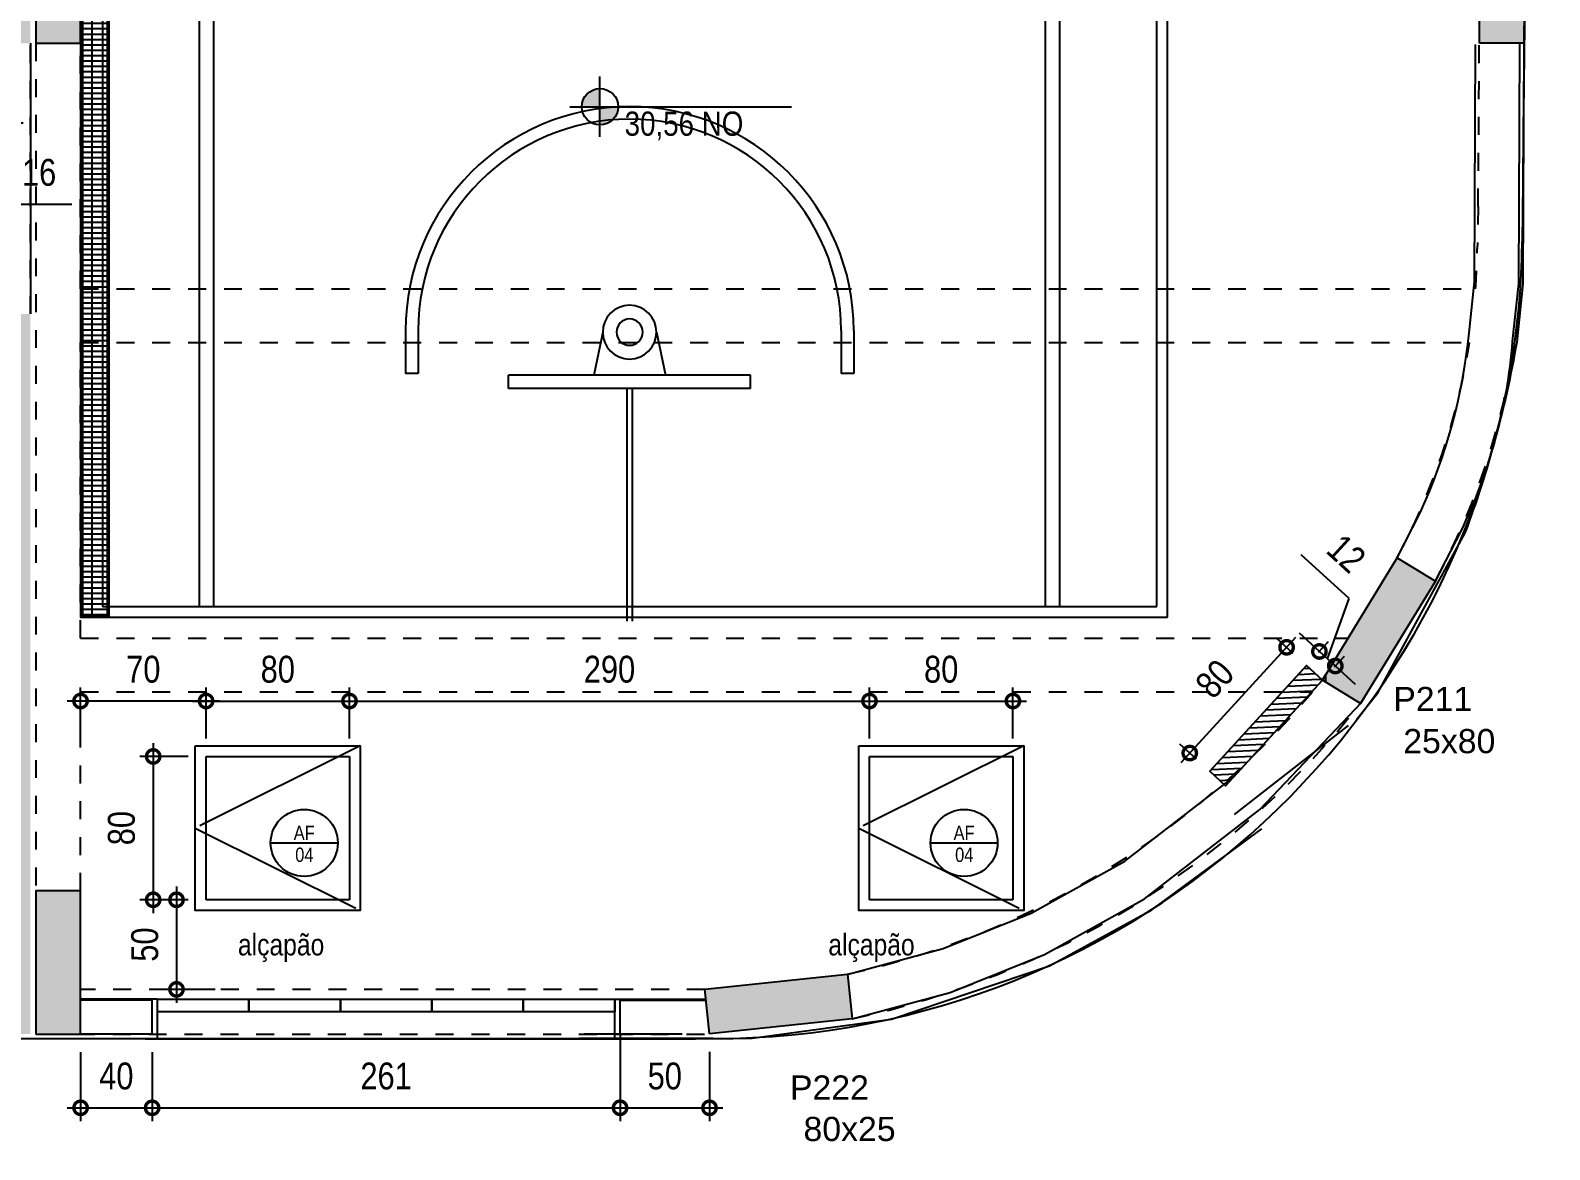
# Model space of a CAD drawing. Header units: metres. Extents: x -133 to 570, y -18 to 184.
# Drawn here: x 36.72 to 45.19, y -3.64 to 2.6 of the extents above; entities that cross this region are included whole.
import ezdxf
from ezdxf.enums import TextEntityAlignment as Align

# ---------------------------------------------------------------- set-up
doc = ezdxf.new("R2010")
doc.units = ezdxf.units.M
doc.header["$PDMODE"] = 35
doc.linetypes.add('DASHEDX2', pattern=[1.5, 1, -0.5])
doc.linetypes.add('HIDDEN2', pattern=[0.1875, 0.125, -0.0625])
for name, color, linetype in [('1', 232, 'DASHEDX2'), ('12', 232, 'Continuous'), ('242', 143, 'Continuous'), ('4', 2, 'Continuous'), ('5', 2, 'Continuous'), ('9', 232, 'Continuous'), ('ARQ-ALV ACAB', 4, 'Continuous'), ('ARQ-ALV OSSO', 5, 'Continuous'), ('ARQ-AUX', 7, 'Continuous'), ('ARQ-AUX1', 1, 'Continuous'), ('ARQ-AUX2', 2, 'Continuous'), ('ARQ-DIM', 2, 'Continuous'), ('ARQ-DIM EMBASAM', 2, 'Continuous'), ('ARQ-ENCH', 1, 'Continuous'), ('ARQ-EST', 2, 'Continuous'), ('ARQ-PRJ', 7, 'DASHEDX2'), ('ARQ-SIM', 1, 'Continuous'), ('ARQ-SIM EMBASAM', 1, 'Continuous'), ('ARQ-TXT EMBASAM', 2, 'Continuous'), ('HO-BS-2P-ALVENARIA$0$PISO', 1, 'Continuous'), ('HO-BS-2P-MOB$0$P_HID', 1, 'Continuous'), ('PA-MOBILIÁRIO', 251, 'Continuous'), ('PA-PAISAGISMO', 251, 'Continuous'), ('PA-PISO', 251, 'Continuous')]:
    doc.layers.add(name, color=color, linetype=linetype)
doc.styles.add('Adesa', font='ARIALN.TTF')
doc.styles.get("Standard").update_dxf_attribs({"font": 'arial.ttf'})
doc.dimstyles.new('ADESA 1-0075', dxfattribs={"dimtxt": 0.15, "dimasz": 0.15, "dimexe": 0.075, "dimexo": 0.1, "dimgap": 0.1, "dimtad": 1, "dimdec": 1, "dimlfac": 100, "dimzin": 12, "dimtxsty": 'Adesa', "dimblk": 'DOTSMALL', "dimcen": 1, "dimdle": 0.075, "dimclrd": 1, "dimclre": 1, "dimclrt": 256, "dimazin": 3, "dimtm": 1e-09, "dimtfac": 1, "dimtdec": 1, "dimtmove": 1, "dimatfit": 0, "dimldrblk": 'DOTSMALL', "dimfxl": 0.8, "dimtvp": 2, "dimtolj": 1, "dimtzin": 0, "dimarcsym": 0})

# ---------------------------------------------------------------- blocks, each defined once
blk = doc.blocks.new('A$C5FB85895')
at = {"layer": 'PA-PAISAGISMO', "color": 7, "ltscale": 0.1}
for p, q in [((0.52, 0), (0.52, 1.8)), ((0.62, 1.8), (0.52, 1.8)), ((0.62, 0), (0.62, 1.8)), ((0.2, 1.1), (0.52, 1.167)), ((0.62, 0.92), (2.352, 0.92)), ((0.62, 0.88), (2.352, 0.88)), ((0.2, 0.7), (0.52, 0.633)), ((0.62, 0), (0.52, 0))]:
    blk.add_line(p, q, dxfattribs=at)
for radius in [0.2, 0.098]:
    blk.add_circle((0.2, 0.9), radius, dxfattribs=at)
blk = doc.blocks.new('ARQ-QUADRA2')
at = {"layer": 'PA-PISO'}
for p, q in [((6.65, -3.3506, 0.0024), (0.65, -3.3506, 0.0024)), ((0.65, -3.3506, 0.0024), (0.65, -11.8506, 0.0024)), ((6.65, -11.8506, 0.0024), (6.65, -3.3506, 0.0024)), ((6.59, -3.4106, 0.0024), (0.71, -3.4106, 0.0024)), ((0.71, -3.4106, 0.0024), (0.71, -11.7906, 0.0024)), ((6.59, -11.7906, 0.0024), (6.59, -3.4106, 0.0024)), ((6.05, -6.3898, 0.0024), (1.25, -6.3898, 0.0024)), ((1.25, -11.7898, 0.0024), (1.25, -6.3898, 0.0024)), ((6.05, -11.7898, 0.0024), (6.05, -6.3898, 0.0024)), ((5.97, -6.4698, 0.0024), (1.33, -6.4698, 0.0024)), ((1.33, -11.7898, 0.0024), (1.33, -6.4698, 0.0024)), ((5.97, -11.7898, 0.0024), (5.97, -6.4698, 0.0024)), ((2.4, -10.2512, 0.0024), (2.4, -10.4898, 0.0024)), ((2.47, -10.2512, 0.0024), (2.47, -10.4898, 0.0024)), ((4.83, -10.2512, 0.0024), (4.83, -10.4898, 0.0024)), ((4.9, -10.2512, 0.0024), (4.9, -10.4898, 0.0024)), ((4.9, -10.4898, 0.0024), (4.83, -10.4898, 0.0024)), ((0.65, -11.8506, 0.0024), (6.65, -11.8506, 0.0024)), ((0.71, -11.7906, 0.0024), (6.59, -11.7906, 0.0024))]:
    blk.add_line(p, q, dxfattribs=at)
at = {"layer": 'PA-PISO', "elevation": 0.0024}
blk.add_lwpolyline([(2.47, -10.4898), (2.4, -10.4898)], dxfattribs=at)
at = {"layer": 'PA-PISO'}
for centre, radius in [((3.65, -6.3898, 0.0024), 1.75), ((3.65, -6.3898, 0.0024), 1.67), ((3.65, -10.2512, 0.0024), 1.25), ((3.65, -10.2512, 0.0024), 1.18)]:
    blk.add_arc(centre, radius, 0, 180, dxfattribs=at)
at = {"layer": 'PA-MOBILIÁRIO', "linetype": 'HIDDEN2', "xscale": -0.75, "yscale": 0.75, "zscale": 0.75, "rotation": 89.99999999999993}
blk.add_blockref('A$C5FB85895', (4.325, -10.1097, 0.0024), dxfattribs=at)
blk = doc.blocks.new('PL NEOREX 18')
at = {"layer": 'ARQ-AUX1'}
blk.add_lwpolyline([(0, 0), (0.51, 0), (0.51, -0.07), (0, -0.07)], close=True, dxfattribs=at)
blk = doc.blocks.new('_DotSmall')
at = {"color": 0, "linetype": 'ByBlock', "const_width": 0.5}
blk.add_lwpolyline([(-0.0625, 0, 1), (0.0625, 0, 1)], format="xyb", close=True, dxfattribs=at)
blk = doc.blocks.new('*D165')
at = {"layer": 'ARQ-DIM EMBASAM', "color": 1, "lineweight": -2, "transparency": 16777216}
for p, q in [((37, -3.1002), (37, -3.486)), ((37.3991, -3.1002), (37.3991, -3.486)), ((36.925, -3.411), (37.4741, -3.411))]:
    blk.add_line(p, q, dxfattribs=at)
at = {"layer": 'Defpoints', "color": 0, "transparency": 16777216}
for p in [(37, -3.0002, 0), (37.3991, -3.0002), (37.3991, -3.411)]:
    blk.add_point(p, dxfattribs=at)
at = {"layer": 'ARQ-DIM EMBASAM', "color": 1, "lineweight": -2, "transparency": 16777216, "xscale": 0.15, "yscale": 0.15, "zscale": 0.15, "rotation": 180}
blk.add_blockref('_DotSmall', (37, -3.411), dxfattribs=at)
at = {"layer": 'ARQ-DIM EMBASAM', "color": 1, "lineweight": -2, "transparency": 16777216, "xscale": 0.15, "yscale": 0.15, "zscale": 0.15}
blk.add_blockref('_DotSmall', (37.3991, -3.411), dxfattribs=at)
at = {"layer": 'ARQ-DIM EMBASAM', "transparency": 16777216, "insert": (37.1996, -3.2344), "char_height": 0.15, "attachment_point": 5, "style": 'Adesa'}
blk.add_mtext('\\A1;40', dxfattribs=at)
blk = doc.blocks.new('*D166')
at = {"layer": 'ARQ-DIM EMBASAM', "color": 1, "lineweight": -2, "transparency": 16777216}
for p, q in [((40.0091, -3.0052), (40.0091, -3.486)), ((37.3991, -3.1004), (37.3991, -3.486)), ((37.3241, -3.411), (40.0841, -3.411))]:
    blk.add_line(p, q, dxfattribs=at)
at = {"layer": 'Defpoints', "color": 0, "transparency": 16777216}
for p in [(40.0091, -2.9052, 0), (37.3991, -3.0004, 0), (40.0091, -3.411)]:
    blk.add_point(p, dxfattribs=at)
at = {"layer": 'ARQ-DIM EMBASAM', "color": 1, "lineweight": -2, "transparency": 16777216, "xscale": 0.15, "yscale": 0.15, "zscale": 0.15, "rotation": 180}
blk.add_blockref('_DotSmall', (37.3991, -3.411), dxfattribs=at)
at = {"layer": 'ARQ-DIM EMBASAM', "color": 1, "lineweight": -2, "transparency": 16777216, "xscale": 0.15, "yscale": 0.15, "zscale": 0.15}
blk.add_blockref('_DotSmall', (40.0091, -3.411), dxfattribs=at)
at = {"layer": 'ARQ-DIM EMBASAM', "transparency": 16777216, "insert": (38.7041, -3.2344), "char_height": 0.15, "attachment_point": 5, "style": 'Adesa'}
blk.add_mtext('\\A1;261', dxfattribs=at)
blk = doc.blocks.new('*D184')
at = {"layer": 'ARQ-DIM EMBASAM', "color": 1, "lineweight": -2, "transparency": 16777216}
for p, q in [((40.0091, -3.0052), (40.0091, -3.486)), ((40.5079, -3.0982), (40.5079, -3.486)), ((39.9341, -3.411), (40.5829, -3.411))]:
    blk.add_line(p, q, dxfattribs=at)
at = {"layer": 'Defpoints', "color": 0, "transparency": 16777216}
for p in [(40.0091, -2.9052), (40.5079, -2.9982, 0), (40.5079, -3.411)]:
    blk.add_point(p, dxfattribs=at)
at = {"layer": 'ARQ-DIM EMBASAM', "color": 1, "lineweight": -2, "transparency": 16777216, "xscale": 0.15, "yscale": 0.15, "zscale": 0.15, "rotation": 180}
blk.add_blockref('_DotSmall', (40.0091, -3.411), dxfattribs=at)
at = {"layer": 'ARQ-DIM EMBASAM', "color": 1, "lineweight": -2, "transparency": 16777216, "xscale": 0.15, "yscale": 0.15, "zscale": 0.15}
blk.add_blockref('_DotSmall', (40.5079, -3.411), dxfattribs=at)
at = {"layer": 'ARQ-DIM EMBASAM', "transparency": 16777216, "insert": (40.2585, -3.2344), "char_height": 0.15, "attachment_point": 5, "style": 'Adesa'}
blk.add_mtext('\\A1;50', dxfattribs=at)
blk = doc.blocks.new('NipAcOs')
at = {"layer": 'ARQ-SIM EMBASAM'}
h = blk.add_hatch(color=256, dxfattribs=at)
h.dxf.hatch_style = 1
h.paths.add_polyline_path([(0, 0.15, 0.414214), (-0.15, 0), (0, 0)])
h.paths.add_polyline_path([(0.15, 0), (0, 0), (0, -0.15, 0.414214)])
for p, q in [((0, -0.25), (0, 0.25)), ((-0.25, 0), (0.15, 0)), ((0.15, 0), (1.583, 0))]:
    blk.add_line(p, q, dxfattribs=at)
blk.add_circle((0, 0), 0.15, dxfattribs=at)
at = {"style": 'Adesa'}
for p in [(0.204, 0.06), (0.204, -0.24)]:
    blk.add_attdef('000,00', p, '', height=0.2, dxfattribs=at)
blk = doc.blocks.new('*U260')
at = {"layer": 'HO-BS-2P-MOB$0$P_HID'}
h = blk.add_hatch(dxfattribs=at)
h.set_pattern_fill('_USER', color=253, scale=0.03, pattern_type=0)
h.set_pattern_definition([(0, (0, 0), (7e-18, 0.03), [])])
h.paths.add_polyline_path([(0.15, 8.4866), (0.01, 8.4866), (0.01, 0.01), (0.15, 0.01)])
for points in [[(0.16, 8.4966), (0.16, 0), (0, 0), (0, 8.4966)], [(0.15, 8.4866), (0.15, 0.01), (0.01, 0.01), (0.01, 8.4866)]]:
    blk.add_lwpolyline(points, close=True, dxfattribs=at)
blk = doc.blocks.new('*D268')
at = {"layer": 'ARQ-DIM EMBASAM', "color": 1, "lineweight": -2, "transparency": 16777216}
for p, q in [((37.405, -1.375), (37.405, -2.325)), ((37.6, -1.45), (37.33, -1.45)), ((37.6, -2.25), (37.33, -2.25))]:
    blk.add_line(p, q, dxfattribs=at)
at = {"layer": 'Defpoints', "color": 0, "transparency": 16777216}
for p in [(37.7, -1.45), (37.405, -2.25), (37.7, -2.25)]:
    blk.add_point(p, dxfattribs=at)
at = {"layer": 'ARQ-DIM EMBASAM', "color": 1, "lineweight": -2, "transparency": 16777216, "xscale": 0.15, "yscale": 0.15, "zscale": 0.15}
for p, rotation in [((37.405, -1.45), 90), ((37.405, -2.25), 270)]:
    blk.add_blockref('_DotSmall', p, dxfattribs=dict(at, rotation=rotation))
at = {"layer": 'ARQ-DIM EMBASAM', "transparency": 16777216, "insert": (37.2284, -1.85), "char_height": 0.15, "attachment_point": 5, "rotation": 90, "style": 'Adesa'}
blk.add_mtext('\\A1;80', dxfattribs=at)
blk = doc.blocks.new('*D269')
at = {"layer": 'ARQ-DIM EMBASAM', "color": 1, "lineweight": -2, "transparency": 16777216}
for p, q in [((37.535, -2.175), (37.535, -2.825)), ((37.6, -2.25), (37.46, -2.25)), ((37.75, -2.75), (37.46, -2.75))]:
    blk.add_line(p, q, dxfattribs=at)
at = {"layer": 'Defpoints', "color": 0, "transparency": 16777216}
for p in [(37.7, -2.25), (37.535, -2.75), (37.85, -2.75)]:
    blk.add_point(p, dxfattribs=at)
at = {"layer": 'ARQ-DIM EMBASAM', "color": 1, "lineweight": -2, "transparency": 16777216, "xscale": 0.15, "yscale": 0.15, "zscale": 0.15}
for p, rotation in [((37.535, -2.25), 90), ((37.535, -2.75), 270)]:
    blk.add_blockref('_DotSmall', p, dxfattribs=dict(at, rotation=rotation))
at = {"layer": 'ARQ-DIM EMBASAM', "transparency": 16777216, "insert": (37.3584, -2.5), "char_height": 0.15, "attachment_point": 5, "rotation": 90, "style": 'Adesa'}
blk.add_mtext('\\A1;50', dxfattribs=at)
blk = doc.blocks.new('*D270')
at = {"layer": 'ARQ-DIM EMBASAM', "color": 1, "lineweight": -2, "transparency": 16777216}
for p, q in [((37, -1.35), (37, -1.0657)), ((37.7, -1.35), (37.7, -1.0657)), ((37.775, -1.1407), (36.925, -1.1407))]:
    blk.add_line(p, q, dxfattribs=at)
at = {"layer": 'Defpoints', "color": 0, "transparency": 16777216}
for p in [(37, -1.1407), (37, -1.45), (37.7, -1.45)]:
    blk.add_point(p, dxfattribs=at)
at = {"layer": 'ARQ-DIM EMBASAM', "color": 1, "lineweight": -2, "transparency": 16777216, "xscale": 0.15, "yscale": 0.15, "zscale": 0.15, "rotation": 180}
blk.add_blockref('_DotSmall', (37, -1.1407), dxfattribs=at)
at = {"layer": 'ARQ-DIM EMBASAM', "color": 1, "lineweight": -2, "transparency": 16777216, "xscale": 0.15, "yscale": 0.15, "zscale": 0.15}
blk.add_blockref('_DotSmall', (37.7, -1.1407), dxfattribs=at)
at = {"layer": 'ARQ-DIM EMBASAM', "transparency": 16777216, "insert": (37.35, -0.9641), "char_height": 0.15, "attachment_point": 5, "style": 'Adesa'}
blk.add_mtext('\\A1;70', dxfattribs=at)
blk = doc.blocks.new('*D271')
at = {"layer": 'ARQ-DIM EMBASAM', "color": 1, "lineweight": -2, "transparency": 16777216}
for p, q in [((37.7, -1.35), (37.7, -1.0657)), ((38.5, -1.35), (38.5, -1.0657)), ((37.625, -1.1407), (38.575, -1.1407))]:
    blk.add_line(p, q, dxfattribs=at)
at = {"layer": 'Defpoints', "color": 0, "transparency": 16777216}
for p in [(38.5, -1.1407), (37.7, -1.45), (38.5, -1.45)]:
    blk.add_point(p, dxfattribs=at)
at = {"layer": 'ARQ-DIM EMBASAM', "color": 1, "lineweight": -2, "transparency": 16777216, "xscale": 0.15, "yscale": 0.15, "zscale": 0.15, "rotation": 180}
blk.add_blockref('_DotSmall', (37.7, -1.1407), dxfattribs=at)
at = {"layer": 'ARQ-DIM EMBASAM', "color": 1, "lineweight": -2, "transparency": 16777216, "xscale": 0.15, "yscale": 0.15, "zscale": 0.15}
blk.add_blockref('_DotSmall', (38.5, -1.1407), dxfattribs=at)
at = {"layer": 'ARQ-DIM EMBASAM', "transparency": 16777216, "insert": (38.1, -0.9641), "char_height": 0.15, "attachment_point": 5, "style": 'Adesa'}
blk.add_mtext('\\A1;80', dxfattribs=at)
blk = doc.blocks.new('*D272')
at = {"layer": 'ARQ-DIM EMBASAM', "color": 1, "lineweight": -2, "transparency": 16777216}
for p, q in [((38.5, -1.35), (38.5, -1.0657)), ((41.4003, -1.35), (41.4003, -1.0657)), ((38.425, -1.1407), (41.4753, -1.1407))]:
    blk.add_line(p, q, dxfattribs=at)
at = {"layer": 'Defpoints', "color": 0, "transparency": 16777216}
for p in [(41.4003, -1.1407), (38.5, -1.45), (41.4003, -1.45)]:
    blk.add_point(p, dxfattribs=at)
at = {"layer": 'ARQ-DIM EMBASAM', "color": 1, "lineweight": -2, "transparency": 16777216, "xscale": 0.15, "yscale": 0.15, "zscale": 0.15, "rotation": 180}
blk.add_blockref('_DotSmall', (38.5, -1.1407), dxfattribs=at)
at = {"layer": 'ARQ-DIM EMBASAM', "color": 1, "lineweight": -2, "transparency": 16777216, "xscale": 0.15, "yscale": 0.15, "zscale": 0.15}
blk.add_blockref('_DotSmall', (41.4003, -1.1407), dxfattribs=at)
at = {"layer": 'ARQ-DIM EMBASAM', "transparency": 16777216, "insert": (39.9501, -0.9641), "char_height": 0.15, "attachment_point": 5, "style": 'Adesa'}
blk.add_mtext('\\A1;290', dxfattribs=at)
blk = doc.blocks.new('*D273')
at = {"layer": 'ARQ-DIM EMBASAM', "color": 1, "lineweight": -2, "transparency": 16777216}
for p, q in [((41.4003, -1.35), (41.4003, -1.0657)), ((42.2003, -1.35), (42.2003, -1.0657)), ((41.3253, -1.1407), (42.2753, -1.1407))]:
    blk.add_line(p, q, dxfattribs=at)
at = {"layer": 'Defpoints', "color": 0, "transparency": 16777216}
for p in [(42.2003, -1.1407), (41.4003, -1.45), (42.2003, -1.45)]:
    blk.add_point(p, dxfattribs=at)
at = {"layer": 'ARQ-DIM EMBASAM', "color": 1, "lineweight": -2, "transparency": 16777216, "xscale": 0.15, "yscale": 0.15, "zscale": 0.15, "rotation": 180}
blk.add_blockref('_DotSmall', (41.4003, -1.1407), dxfattribs=at)
at = {"layer": 'ARQ-DIM EMBASAM', "color": 1, "lineweight": -2, "transparency": 16777216, "xscale": 0.15, "yscale": 0.15, "zscale": 0.15}
blk.add_blockref('_DotSmall', (42.2003, -1.1407), dxfattribs=at)
at = {"layer": 'ARQ-DIM EMBASAM', "transparency": 16777216, "insert": (41.8003, -0.9641), "char_height": 0.15, "attachment_point": 5, "style": 'Adesa'}
blk.add_mtext('\\A1;80', dxfattribs=at)
blk = doc.blocks.new('TIPO COTA$0$Chamada_planta')
at = {"layer": 'ARQ-SIM'}
blk.add_line((-1.248, 0), (1.248, 0), dxfattribs=at)
blk.add_circle((0, 0), 1.248, dxfattribs=at)
at = {"layer": 'ARQ-SIM', "color": 2, "style": 'Adesa'}
for tag, p in [('NUMERO', (0, 0.234)), ('C.D.', (0, -0.272))]:
    blk.add_attdef(tag, text='', height=0.5, dxfattribs=at).set_placement(p, align=Align.MIDDLE_CENTER)
blk = doc.blocks.new('terreno + circ vert')
at = {"layer": 'ARQ-EST', "color": 102}
blk.add_lwpolyline([(45.0315, 1.1617, 0.011807), (45.0465, 1.811), (45.1211, 8.4606), (42.945, 9.4812), (35.5548, 12.9472), (27.5061, 16.8929), (22.1014, 19.5405), (15.0017, 23.0148), (8.3251, 26.282), (0.4895, 30.0914), (-5.8932, 33.2362), (-11.2422, 35.8718), (-77.2068, 8.3436), (-72.4625, -3.025), (39.7459, -3.025), (40.5291, -3.025, 0.392527), (45.0315, 1.1617)], format="xyb", dxfattribs=at)
at = {"layer": 'ARQ-PRJ', "color": 1, "ltscale": 0.5}
blk.add_lwpolyline([(48.0419, 1.3908), (48.1056, 7.0609), (42.945, 9.4812), (35.5548, 12.9472), (27.5061, 16.8929), (22.1014, 19.5405), (15.0017, 23.0148), (8.3251, 26.282), (0.4895, 30.0914), (-5.8932, 33.2362), (-12.2759, 36.3811), (-18.9156, 39.6675), (-31.5995, 31.2229), (-104.3835, 0.8491), (-104.1403, -6.025), (40.5424, -6.025, 0.41093)], format="xyb", close=True, dxfattribs=at)
at = {"layer": 'Defpoints'}
blk.add_lwpolyline([(45.0315, 1.1617, 0.011807), (45.0465, 1.811), (45.1211, 8.4606), (42.945, 9.4812), (35.5548, 12.9472), (27.5061, 16.8929), (22.1014, 19.5405), (15.0017, 23.0148), (8.3251, 26.282), (0.4895, 30.0914), (-5.8932, 33.2362), (-11.2422, 35.8718), (-77.2068, 8.3436), (-72.4625, -3.025), (39.7459, -3.025), (40.5292, -3.025, 0.392534)], format="xyb", close=True, dxfattribs=at)
blk = doc.blocks.new('*D359')
at = {"layer": 'ARQ-DIM EMBASAM', "color": 1, "lineweight": -2, "transparency": 16777216}
for p, q in [((43.7774, -0.7856), (43.1361, -1.4865)), ((43.7642, -0.8752), (43.6714, -0.7903)), ((43.2242, -1.4654), (43.1314, -1.3806))]:
    blk.add_line(p, q, dxfattribs=at)
at = {"layer": 'Defpoints', "color": 0, "transparency": 16777216}
for p in [(43.838, -0.9427), (43.1868, -1.4312), (43.298, -1.5329)]:
    blk.add_point(p, dxfattribs=at)
at = {"layer": 'ARQ-DIM EMBASAM', "color": 1, "lineweight": -2, "transparency": 16777216, "xscale": 0.15, "yscale": 0.15, "zscale": 0.15}
for p, rotation in [((43.7268, -0.8409), 47.54583761401963), ((43.1868, -1.4312), 227.5458376140197)]:
    blk.add_blockref('_DotSmall', p, dxfattribs=dict(at, rotation=rotation))
at = {"layer": 'ARQ-DIM EMBASAM', "transparency": 16777216, "insert": (43.3265, -1.0169), "char_height": 0.15, "attachment_point": 5, "rotation": 47.54584, "style": 'Adesa'}
blk.add_mtext('\\A1;80', dxfattribs=at)
blk = doc.blocks.new('*D360')
at = {"layer": 'ARQ-DIM EMBASAM', "color": 1, "lineweight": -2, "transparency": 16777216}
for p, q in [((44.0761, -0.5694), (43.8078, -0.3239)), ((43.9542, -0.9046), (44.0761, -0.5694)), ((43.9099, -0.8641), (43.7992, -0.7628)), ((43.9055, -0.8689), (43.9605, -0.8088)), ((43.9984, -0.9451), (43.9099, -0.8641)), ((43.9984, -0.9451), (43.9099, -0.8641)), ((43.994, -0.9499), (44.0491, -0.8898)), ((43.9984, -0.9451), (44.1091, -1.0463))]:
    blk.add_line(p, q, dxfattribs=at)
at = {"layer": 'Defpoints', "color": 0, "transparency": 16777216}
for p in [(43.9099, -0.8641), (43.838, -0.9427), (43.9265, -1.0237)]:
    blk.add_point(p, dxfattribs=at)
at = {"layer": 'ARQ-DIM EMBASAM', "color": 1, "lineweight": -2, "transparency": 16777216, "xscale": 0.15, "yscale": 0.15, "zscale": 0.15}
for p, rotation in [((43.9099, -0.8641), 317.5458376140241), ((43.9984, -0.9451), 137.5458376140241)]:
    blk.add_blockref('_DotSmall', p, dxfattribs=dict(at, rotation=rotation))
at = {"layer": 'ARQ-DIM EMBASAM', "transparency": 16777216, "insert": (44.0603, -0.3173), "char_height": 0.15, "attachment_point": 5, "rotation": 317.54584, "style": 'Adesa'}
blk.add_mtext('\\A1;12', dxfattribs=at)
blk = doc.blocks.new('EST-LO-6-5S1-R00')
at = {"layer": '4'}
h = blk.add_hatch(color=8, dxfattribs=at)
h.dxf.hatch_style = 1
h.paths.add_polyline_path([(4483.00299, 818.476766), (4508.00299, 818.476766), (4508.00299, 843.476766), (4483.00299, 843.476766)])
h.paths.add_polyline_path([(498.003039, 395.921113), (498.003039, 923.986062), (353.003016, 923.986062), (353.003016, 942.98646), (517.003016, 942.98646), (517.003016, 395.921113)])
h.paths.add_polyline_path([(2530.003309, 842.98646), (2570.003309, 842.98646), (2570.003309, 942.98646), (2530.003309, 942.98646)])
h.paths.add_polyline_path([(520.003309, 245.003526), (520.003309, -299.999844), (555.003309, -299.999844), (555.003309, -229.999844), (539.003309, -229.999844), (539.003309, 185.003526), (555.003309, 185.003526), (555.003309, 245.003526)])
h.paths.add_polyline_path([(-35, 244.918632), (-35, 184.918632), (-19, 184.918632), (-19, -230), (-35, -230), (-35, -300), (517, -300), (517, 245), (498, 245), (498, -281), (0, -281), (0, -19), (255, -19), (255, 244.918632), (178.506963, 244.918632), (178.506963, 225.918632), (236, 225.918632), (236, 0), (0, 0), (0, 225.918632), (57.5, 225.918632), (57.5, 244.918632)])
h.paths.add_polyline_path([(-34.995574, 942.98646), (-34.995574, 872.98646), (-18.995574, 872.98646), (-18.995574, 455.988714), (-34.995574, 455.988714), (-34.995574, 395.921113), (232.004426, 395.921113), (232.004426, 481.921874), (213.004426, 481.921874), (213.004426, 414.921113), (0.004426, 414.921113), (0.004426, 923.98646), (213.004426, 923.98646), (213.004426, 854.986062), (232.004426, 854.986062), (232.004426, 923.98646), (252.004426, 923.98646), (252.004426, 942.98646)])
h.paths.add_polyline_path([(213.004314, 592.921874), (232.004314, 592.921874), (232.004314, 743.986062), (213.004314, 743.986062)], flags=17)
h.paths.add_polyline_path([(3672.003309, 253.001099), (3672.003309, 388.001099), (3637.003309, 388.001099), (3637.003309, 253.001099)])
h.paths.add_polyline_path([(3637.003309, 942.98646), (3637.003194, 872.98646), (3653.003309, 872.98646), (3653.003309, 599.001099), (3637.003309, 599.001099), (3637.003309, 539.001099), (3672.003309, 539.001099), (3672.003309, 942.98646)])
h.paths.add_polyline_path([(3672.003424, 102.001099), (3637.003309, 102.001099), (3637.003309, 42.001099), (3653.003307, 42.001099), (3653.003307, -229.998901), (3637.003309, -229.998901), (3637.003309, -299.998901), (3672.003424, -299.998901)])
h.paths.add_polyline_path([(3075.003309, -299.999844), (3110.003309, -299.999844), (3110.003309, -199.999844), (3075.003309, -199.999844)])
h.paths.add_polyline_path([(3075.003309, 270.500177), (3110.003309, 270.500177), (3110.003309, 370.500177), (3075.003309, 370.500177)])
h.paths.add_polyline_path([(520.003309, 942.98646), (520.003309, 395.925027), (555.003309, 395.925027), (555.003309, 451.98646), (539.003309, 451.98646), (539.003309, 872.98646), (555.003309, 872.98646), (555.003309, 942.98646)])
h.paths.add_polyline_path([(-2102.995138, 253.000177), (-2102.995138, 388.000177), (-2137.995138, 388.000177), (-2137.995138, 253.000177)])
h.paths.add_polyline_path([(-2137.995138, 101.999935), (-2137.995138, -299.999844), (-2102.995138, -299.999844), (-2102.995138, -229.999844), (-2118.995138, -229.999844), (-2118.995138, 41.999935), (-2102.995138, 41.999935), (-2102.995138, 101.999935)])
h.paths.add_polyline_path([(-2137.995141, 942.988972), (-2137.995141, 538.988972), (-2102.995141, 538.988972), (-2102.995141, 598.988972), (-2118.995141, 598.988972), (-2118.995141, 872.988972), (-2102.995141, 872.988972), (-2102.995141, 942.988972)])
h.paths.add_polyline_path([(3075.003309, 842.98646), (3110.003309, 842.98646), (3110.003309, 942.98646), (3075.003309, 942.98646)])
h.paths.add_polyline_path([(2530.003309, -299.999844), (2570.003309, -299.999844), (2570.003309, -199.999844), (2530.003309, -199.999844)])
h.paths.add_polyline_path([(2530.003309, 145.003526), (2570.003309, 145.003526), (2570.003309, 245.003526), (2530.003309, 245.003526)])
h.paths.add_polyline_path([(2530.003309, 395.98646), (2570.003309, 395.98646), (2570.003309, 495.98646), (2530.003309, 495.98646)])
h.paths.add_polyline_path([(1995.003309, -299.999844), (2030.003309, -299.999844), (2030.003309, -199.999844), (1995.003309, -199.999844)])
h.paths.add_polyline_path([(1995.003309, 145.003526), (2030.003309, 145.003526), (2030.003309, 245.003526), (1995.003309, 245.003526)])
h.paths.add_polyline_path([(1995.003309, 395.98646), (2030.003309, 395.98646), (2030.003309, 495.98646), (1995.003309, 495.98646)])
h.paths.add_polyline_path([(1995.003309, 842.98646), (2030.003309, 842.98646), (2030.003309, 942.98646), (1995.003309, 942.98646)])
h.paths.add_polyline_path([(1460.003309, -299.999844), (1495.003309, -299.999844), (1495.003309, -199.999844), (1460.003309, -199.999844)])
h.paths.add_polyline_path([(1460.003309, 145.003526), (1495.003309, 145.003526), (1495.003309, 245.003526), (1460.003309, 245.003526)])
h.paths.add_polyline_path([(1460.003309, 395.98646), (1495.003309, 395.98646), (1495.003309, 495.98646), (1460.003309, 495.98646)])
h.paths.add_polyline_path([(1460.003309, 842.98646), (1495.003309, 842.98646), (1495.003309, 942.98646), (1460.003309, 942.98646)])
h.paths.add_polyline_path([(925.003309, -299.999844), (960.003309, -299.999844), (960.003309, -199.999844), (925.003309, -199.999844)])
h.paths.add_polyline_path([(925.003309, 145.003526), (960.003309, 145.003526), (960.003309, 245.003526), (925.003309, 245.003526)])
h.paths.add_polyline_path([(925.003309, 395.98646), (960.003309, 395.98646), (960.003309, 495.98646), (925.003309, 495.98646)])
h.paths.add_polyline_path([(925.003309, 842.98646), (960.003309, 842.98646), (960.003309, 942.98646), (925.003309, 942.98646)])
h.paths.add_polyline_path([(-1582.999721, -299.999844), (-1547.999721, -299.999844), (-1547.999721, -199.999844), (-1582.999721, -199.999844)])
h.paths.add_polyline_path([(-500.999721, -299.999844), (-465.999721, -299.999844), (-465.999721, -199.999844), (-500.999721, -199.999844)])
h.paths.add_polyline_path([(-1042.999721, -299.999844), (-1002.999721, -299.999844), (-1002.999721, -199.999844), (-1042.999721, -199.999844)])
h.paths.add_polyline_path([(-500.999721, 145.003526), (-465.999721, 145.003526), (-465.999721, 245.003526), (-500.999721, 245.003526)], flags=17)
h.paths.add_polyline_path([(-1042.999721, 145.003526), (-1002.999721, 145.003526), (-1002.999721, 245.003526), (-1042.999721, 245.003526)], flags=17)
h.paths.add_polyline_path([(-500.999721, 395.98646), (-465.999721, 395.98646), (-465.999721, 495.98646), (-500.999721, 495.98646)], flags=17)
h.paths.add_polyline_path([(-1042.999721, 395.98646), (-1002.999721, 395.98646), (-1002.999721, 495.98646), (-1042.999721, 495.98646)], flags=17)
h.paths.add_polyline_path([(-1582.999721, 270.500177), (-1547.999721, 270.500177), (-1547.999721, 370.500177), (-1582.999721, 370.500177)])
h.paths.add_polyline_path([(-500.999721, 842.988971), (-465.999721, 842.988971), (-465.999721, 942.988971), (-500.999721, 942.988971)], flags=17)
h.paths.add_polyline_path([(-1042.999721, 842.988971), (-1002.999721, 842.988971), (-1002.999721, 942.988971), (-1042.999721, 942.988971)], flags=17)
h.paths.add_polyline_path([(-1582.999721, 842.988971), (-1547.999721, 842.988971), (-1547.999721, 942.988971), (-1582.999721, 942.988971)])
h.paths.add_polyline_path([(4480.191942, 253.001099), (4480.878336, 333.001099), (4505.879256, 333.001099), (4505.192862, 253.001099)])
h.paths.add_polyline_path([(4483.00299, 829.898668), (4461.169437, 840.153681), (4471.79773, 862.781968), (4508.00299, 845.7767), (4508.00299, 843.476766), (4483.00299, 843.476766)])
h.paths.add_polyline_path([(4483.00299, 805.7767), (4508.00299, 805.7767), (4508.00299, 818.476766), (4483.00299, 818.476766)])
h.paths.add_polyline_path([(4392.652721, -102.368986), (4434.333491, -34.084922), (4455.672261, -47.110163), (4413.991491, -115.394227)])
h.paths.add_polyline_path([(4050.790041, -299.818694), (4048.176829, -274.955647), (4127.738581, -266.59337), (4130.351793, -291.456417)])
h.paths.add_polyline_path([(4136.144955, 992.517183), (4063.734435, 1026.527719), (4074.362727, 1049.156007), (4146.773247, 1015.14547)])
h.paths.add_polyline_path([(3749.556142, 1173.755388), (3760.152345, 1196.349162), (3681.053169, 1233.445703), (3675.029004, 1220.600666), (3675.011239, 1208.716032)])
h.paths.add_polyline_path([(-1638.90411, 2308.417379), (-1639.710789, 2308.080731), (-1626.939173, 2277.47733), (-1605.475816, 2266.181704), (-1591.086746, 2295.422123), (-1602.796368, 2323.486104)])
h.paths.add_polyline_path([(3675.00299, -300.023234), (3700.00299, -300.023234), (3700.00299, -220.023234), (3675.00299, -220.023234)])
h.paths.add_polyline_path([(3675.00299, 634.98646), (3700.00299, 634.98646), (3700.00299, 714.98646), (3675.00299, 714.98646)])
h.paths.add_polyline_path([(3675.00299, 253.001099), (3700.00299, 253.001099), (3700.00299, 333.001099), (3675.00299, 333.001099)])
h.paths.add_polyline_path([(2337.785418, 1567.555313), (2315.359741, 1578.604703), (2293.260961, 1533.753349), (2315.686638, 1522.703959)])
h.paths.add_polyline_path([(870.291031, 1584.94023), (853.247517, 1593.337766), (826.665145, 1539.555944), (843.70866, 1531.158408)])
h.paths.add_polyline_path([(890.02575, 1575.217005), (872.982236, 1583.614541), (846.399864, 1529.832719), (863.443379, 1521.435183)])
h.paths.add_polyline_path([(1025.867309, 1900.695523), (1008.823795, 1909.093059), (969.045991, 1828.360622), (986.089505, 1819.963086)])
h.paths.add_polyline_path([(1045.605182, 1890.970748), (1028.561668, 1899.368284), (988.783864, 1818.635847), (1005.827379, 1810.238311)])
h.paths.add_polyline_path([(-3325.920086, 1288.068389), (-3293.620407, 1301.549145), (-3303.249519, 1324.620345), (-3335.549198, 1311.139589)])
h.paths.add_polyline_path([(-2327.384158, 1704.758701), (-2295.08448, 1718.239457), (-2304.713592, 1741.310657), (-2337.01327, 1727.829901)])
h.paths.add_polyline_path([(-2830.337783, 1494.85313), (-2793.423878, 1510.25974), (-2803.05301, 1533.330931), (-2839.966914, 1517.924321)])
h.paths.add_polyline_path([(-3380.339856, 153.000156), (-3355.339856, 153.000156), (-3355.339856, 223.000156), (-3380.339856, 223.000156)])
h.paths.add_polyline_path([(-2936.336043, 204.000156), (-2936.336043, 454.000156), (-2955.336043, 454.000156), (-2955.336043, 204.000156)])
h.paths.add_polyline_path([(-2042.45661, 2561.553446), (-2019.343795, 2506.183799), (-2001.810073, 2513.502857), (-2024.922888, 2568.872504)])
h.paths.add_polyline_path([(-2269.846055, 3106.51942), (-2246.73324, 3051.149773), (-2229.199518, 3058.468831), (-2252.312333, 3113.838478)])
h.paths.add_polyline_path([(-1900.243914, 3260.782262), (-1892.924846, 3243.248545), (-1837.555212, 3266.361391), (-1844.87428, 3283.895109)])
h.paths.add_polyline_path([(2878.491855, 1624.359295), (2870.135095, 1607.29575), (2924.019974, 1580.905983), (2932.376734, 1597.969528)])
h.paths.add_polyline_path([(-3380.339856, 611.000177), (-3355.339856, 611.000177), (-3355.339856, 681.000177), (-3380.339856, 681.000177)])
h.paths.add_polyline_path([(-2696.836043, 611.000177), (-2696.836043, 681.000177), (-2721.836043, 681.000177), (-2721.836043, 611.000177)])
h.paths.add_polyline_path([(-2696.836043, 204.000156), (-2696.836043, 454.000156), (-2715.836043, 454.000156), (-2715.836043, 204.000156)])
h.paths.add_polyline_path([(-2731.836043, -299.999844), (-2696.836043, -299.999844), (-2696.836043, -264.999844), (-2731.836043, -264.999844)])
h.paths.add_polyline_path([(-3380.339856, -299.999844), (-3320.339856, -299.999844), (-3320.339856, -280.999844), (-3380.339856, -280.999844)])
h.paths.add_polyline_path([(-1251.700414, 3094.268311), (-1252.507092, 3093.931662), (-1239.735476, 3063.328261), (-1218.272119, 3052.032635), (-1203.883049, 3081.273055), (-1215.592671, 3109.337036)])
h.paths.add_polyline_path([(420.719309, 2826.351805), (412.32167, 2809.308341), (466.143135, 2782.789482), (474.540774, 2799.832946)])
h.paths.add_polyline_path([(-128.567177, 2469.498721), (-139.616566, 2447.073044), (-85.794942, 2420.554509), (-74.745552, 2442.980186)], flags=17)
h.paths.add_polyline_path([(119.171183, 2972.952079), (110.773545, 2955.908615), (164.59501, 2929.389755), (172.992648, 2946.433219)])
h.paths.add_polyline_path([(576.412492, 2122.1471), (565.363102, 2099.721423), (619.184726, 2073.202887), (630.234116, 2095.628564)])
h.paths.add_polyline_path([(171.937891, 2321.436407), (160.888501, 2299.01073), (214.710126, 2272.492194), (225.759516, 2294.917871)])
h.paths.add_polyline_path([(-1846.18202, 2802.798822), (-1809.267849, 2818.204793), (-1824.67382, 2855.118964), (-1861.587992, 2839.712993)])
h.paths.add_polyline_path([(-1310.499721, 1541.488971), (-1250.499721, 1541.488971), (-1250.499721, 1566.488971), (-1310.499721, 1566.488971)])
h.paths.add_polyline_path([(-1059.612628, 1971.148164), (-1041.951907, 2007.03826), (-1077.842003, 2024.698981), (-1095.502723, 1988.808885)])
h.paths.add_polyline_path([(-524.499721, 1541.488971), (-499.499721, 1541.488971), (-499.499721, 1601.488971), (-524.499721, 1601.488971)], flags=17)
h.paths.add_polyline_path([(-524.499721, 1881.488971), (-499.499721, 1881.488971), (-499.499721, 1941.488971), (-524.499721, 1941.488971)], flags=17)
h.paths.add_polyline_path([(251.018664, 1541.488971), (291.018664, 1541.488971), (291.018664, 1581.488971), (251.018664, 1581.488971)])
h.paths.add_polyline_path([(1664.183592, 1619.053462), (1641.757916, 1630.102852), (1619.659136, 1585.251498), (1642.084813, 1574.202108)])
h.paths.add_polyline_path([(251.018664, 1794.282663), (291.018664, 1794.282663), (291.018664, 1824.650067), (251.018664, 1844.333072)])
h.paths.add_polyline_path([(-300.985184, 2071.804142), (-283.400784, 2107.731692), (-319.328334, 2125.316092), (-336.912734, 2089.388541)], flags=17)
h.paths.add_polyline_path([(-875.89343, 2343.920112), (-853.89385, 2388.820186), (-889.8214, 2406.404586), (-911.82098, 2361.504512)], flags=17)
h.paths.add_polyline_path([(3624.072778, 1260.343803), (3616.005182, 1243.141655), (3670.327755, 1217.665036), (3678.395351, 1234.867184)])
h.paths.add_polyline_path([(3281.21396, 1427.01517), (3272.816321, 1409.971706), (3326.637786, 1383.452847), (3335.035425, 1400.496311)])
h.paths.add_polyline_path([(2443.032129, 1837.730498), (2434.675071, 1820.667098), (2488.55949, 1794.276391), (2496.916547, 1811.33979)])
h.paths.add_polyline_path([(1848.439737, 2128.830222), (1840.082977, 2111.766677), (1893.967856, 2085.37691), (1902.324616, 2102.440455)])
h.paths.add_polyline_path([(1278.969231, 2407.565141), (1270.571592, 2390.521677), (1324.393057, 2364.002818), (1332.790696, 2381.046282)])
h.paths.add_polyline_path([(1222.390526, 2435.274861), (1213.992887, 2418.231397), (1267.814352, 2391.712538), (1276.211991, 2408.756002)])
h.paths.add_polyline_path([(826.212318, 2629.054888), (817.862707, 2611.987844), (871.758635, 2585.620651), (880.108247, 2602.687695)])
h.paths.add_polyline_path([(-548.331574, 2676.321486), (-559.380964, 2653.895809), (-379.975549, 2565.50069), (-368.926159, 2587.926367)], flags=17)
h.paths.add_polyline_path([(-300.838681, 3179.255192), (-309.236218, 3162.211678), (-129.830803, 3073.816559), (-121.433267, 3090.860073)], flags=17)
h.paths.add_polyline_path([(-1026.544799, 3536.825065), (-1034.942438, 3519.781601), (-981.120973, 3493.262742), (-972.723334, 3510.306206)])
h.paths.add_polyline_path([(-1415.729753, 3462.94789), (-1408.410685, 3445.414172), (-1353.041051, 3468.527018), (-1360.360119, 3486.060736)])
h.paths.add_polyline_path([(-1824.790765, 1941.513397), (-1815.163965, 1918.441233), (-1762.559432, 1940.390336), (-1796.445767, 2021.604352), (-1813.980611, 2014.287984), (-1789.721076, 1956.146132), (-1824.790786, 1941.513388)])
edge = h.paths.add_edge_path()
edge.add_arc((4.617296, 2951.402878), 3.029638, 251.788402, 415.751506)
edge.add_line((-1064.046155, 3464.360315), (-1060.857657, 3462.789305))
edge.add_line((-1069.404534, 3467.00045), (-1066.216036, 3465.42944))
edge.add_line((-51.80788, -195.039282), (-48.253363, -195.039282))
edge.add_line((-57.781366, -195.039282), (-54.22685, -195.039282))
at = {"layer": '1'}
for p, q in [((3700.00299, 115.976766), (3700.00299, 253.001099)), ((4479.526998, 161.897455), (4480.191942, 253.001099)), ((4504.527918, 161.897455), (4505.192862, 253.001099)), ((4479.526998, 161.897455), (4479.006092, 138.282212)), ((4504.527918, 161.897455), (4504.002432, 138.074539)), ((3700.00299, 115.976766), (4478.08336, 115.976766)), ((3700.00299, 85.976766), (4474.655239, 85.976766)), ((3700.00299, -79.023234), (3700.00299, 85.976766)), ((3700.00299, -79.023234), (4406.951811, -79.023234)), ((3700.00299, -109.023234), (4386.906368, -109.023234)), ((3700.00299, -220.023234), (3700.00299, -109.023234)), ((4048.237907, -275.023234), (3700.00299, -275.023234))]:
    blk.add_line(p, q, dxfattribs=at)
for points in [[(3672.003589, 102.001099), (3672.003589, 253.001099)], [(3675.00299, 253.001099), (3675.00299, -220.023234)], [(3698.00299, -300.023234), (4050.790041, -300.023234)]]:
    blk.add_lwpolyline(points, dxfattribs=at)
for centre, radius, start, end in [((4106.721792, 142.859229), 397.309451, 331.436032, 359.309986), ((4106.721792, 142.859229), 372.309451, 355.859642, 359.309986), ((4106.721792, 142.859229), 372.309451, 331.436032, 351.211656), ((4027.563763, 190.674025), 468.111594, 282.356733, 320.171374), ((4027.55741, 190.653081), 492.946502, 282.03625, 321.621549)]:
    blk.add_arc(centre, radius, start, end, dxfattribs=at)
at = {"layer": '242', "linetype": 'Continuous'}
blk.add_line((3685.00299, -260.023234), (3685.00299, -260.023234), dxfattribs=at)
at = {"layer": '4', "linetype": 'Continuous'}
for points in [[(3675.00299, 253.001099), (3700.00299, 253.001099), (3700.00299, 333.001099), (3675.00299, 333.001099), (3675.00299, 253.001099)], [(3675.00299, -300.023234), (3700.00299, -300.023234), (3700.00299, -220.023234), (3675.00299, -220.023234), (3675.00299, -300.023234)]]:
    blk.add_lwpolyline(points, dxfattribs=at)
at = {"layer": '4'}
for points in [[(4480.191942, 253.001099), (4480.878336, 333.001099), (4505.879256, 333.001099), (4505.192862, 253.001099), (4480.191942, 253.001099)], [(4392.652721, -102.368986), (4434.333491, -34.084922), (4455.672261, -47.110163), (4413.991491, -115.394227), (4392.652721, -102.368986)], [(4050.790041, -299.818694), (4048.176829, -274.955647), (4127.738581, -266.59337), (4130.351793, -291.456417), (4050.790041, -299.818694)]]:
    blk.add_lwpolyline(points, dxfattribs=at)
at = {"layer": '5', "linetype": 'Continuous'}
for points in [[(3675.00299, 253.001099), (3700.00299, 253.001099), (3700.00299, 333.001099), (3675.00299, 333.001099), (3675.00299, 253.001099)], [(3675.00299, -300.023234), (3700.00299, -300.023234), (3700.00299, -220.023234), (3675.00299, -220.023234), (3675.00299, -300.023234)]]:
    blk.add_lwpolyline(points, dxfattribs=at)
at = {"layer": '5'}
for points in [[(4480.191942, 253.001099), (4480.878336, 333.001099), (4505.879256, 333.001099), (4505.192862, 253.001099), (4480.191942, 253.001099)], [(4392.652721, -102.368986), (4394.406368, -99.49605), (4394.406368, -103.439417), (4392.652721, -102.368986)], [(4050.790041, -299.818694), (4048.176829, -274.955647), (4127.738581, -266.59337), (4130.351793, -291.456417), (4050.790041, -299.818694)]]:
    blk.add_lwpolyline(points, dxfattribs=at)
at = {"layer": '12', "linetype": 'Continuous'}
for s, p in [('25x80', (4437.748362, -143.186529)), ('80x25', (4103.22736, -359.657175))]:
    blk.add_text(s, height=13.5, dxfattribs=at).set_placement(p)
at = {"layer": '9', "linetype": 'Continuous'}
for s, p in [('P211', (4432.177824, -119.687752)), ('P222', (4095.66181, -336.535151))]:
    blk.add_text(s, height=13.5, dxfattribs=at).set_placement(p)
blk = doc.blocks.new('*D400')
at = {"layer": 'ARQ-DIM EMBASAM', "color": 1, "lineweight": -2, "transparency": 16777216}
for p, q in [((36.37, 2.23), (36.37, 2.0121)), ((36.53, 2.23), (36.53, 2.0121)), ((36.37, 2.0871), (36.22, 2.0871)), ((36.37, 2.0871), (36.53, 2.0871)), ((36.37, 2.0871), (36.53, 2.0871)), ((36.45, 2.0871), (36.5865, 1.6323)), ((36.53, 2.0871), (36.68, 2.0871)), ((36.5865, 1.6323), (36.951, 1.6323))]:
    blk.add_line(p, q, dxfattribs=at)
at = {"layer": 'Defpoints', "color": 0, "transparency": 16777216}
for p in [(36.37, 2.33), (36.53, 2.33), (36.53, 2.0871)]:
    blk.add_point(p, dxfattribs=at)
at = {"layer": 'ARQ-DIM EMBASAM', "color": 1, "lineweight": -2, "transparency": 16777216, "xscale": 0.15, "yscale": 0.15, "zscale": 0.15}
blk.add_blockref('_DotSmall', (36.37, 2.0871), dxfattribs=at)
at = {"layer": 'ARQ-DIM EMBASAM', "color": 1, "lineweight": -2, "transparency": 16777216, "xscale": 0.15, "yscale": 0.15, "zscale": 0.15, "rotation": 180}
blk.add_blockref('_DotSmall', (36.53, 2.0871), dxfattribs=at)
at = {"layer": 'ARQ-DIM EMBASAM', "transparency": 16777216, "insert": (36.7687, 1.8089), "char_height": 0.15, "attachment_point": 5, "style": 'Adesa'}
blk.add_mtext('\\A1;16', dxfattribs=at)

msp = doc.modelspace()

# ---------------------------------------------------------------- hatches: boundary and pattern name
at = {"layer": 'ARQ-ENCH'}
h = msp.add_hatch(dxfattribs=at)
h.set_pattern_fill('ANSI31', color=256, scale=0.01, angle=-11.05416)
h.set_pattern_definition([(2.546, (43.386527, -1.613944), (-0.0014103, 0.0317187), [])])
h.paths.add_polyline_path([(43.9265, -1.0237), (43.838, -0.9427), (43.298, -1.5329), (43.3865, -1.6139)])

# ---------------------------------------------------------------- linework, layer by layer
at = {"layer": 'ARQ-ALV ACAB'}
msp.add_line((37.4291, -3.0254, 0), (37.4291, -2.8052, 0), dxfattribs=at)
for points in [[(45.0519, 2.5299), (45.0587, 3.3297)], [(43.4366, -1.774), (44.0716, -1.2767)], [(40.4293, -3.0249), (40.7464, -3.0223), (41.5235, -2.9156), (42.4046, -2.6182), (42.9749, -2.3066), (43.5895, -1.854)], [(39.9791, -3.0254), (39.9791, -2.805), (40.4876, -2.805)], [(37.36, -3.0252), (40.4293, -3.0252)]]:
    msp.add_lwpolyline(points, dxfattribs=at)
msp.add_lwpolyline([(44.1174, -1.2442), (44.2361, -1.0949), (44.7232, -0.2019, 0.047313), (45.012, 0.8618), (45.0471, 1.1879), (45.0519, 2.5299)], format="xyb", dxfattribs=at)
at = {"layer": 'ARQ-ALV ACAB', "elevation": 0}
for points in [[(37.4291, -2.8052), (37, -2.8053)], [(37.4291, -3.0252), (30.7499, -3.025)], [(40.5291, -3.025), (39.7791, -3.025)]]:
    msp.add_lwpolyline(points, dxfattribs=at)
at = {"layer": 'ARQ-ALV OSSO'}
for p, q in [((37.3991, -3.0004, 0), (37.3991, -2.8102, 0)), ((40.0091, -3.0004, 0), (40.0091, -2.81, 0))]:
    msp.add_line(p, q, dxfattribs=at)
for points in [[(44.3433, -0.3408), (44.4718, -0.0907, 0.083175), (44.7449, 0.9149), (44.7754, 1.1987), (44.7801, 2.5238)], [(44.5569, -0.4707), (44.6999, -0.1925, 0.093091), (44.9874, 0.8665), (45.0221, 1.1893), (45.0269, 2.53)]]:
    msp.add_lwpolyline(points, format="xyb", dxfattribs=at)
for points in [[(41.2817, -2.665), (41.8113, -2.5227), (42.3027, -2.3253), (42.8254, -2.0346), (43.4305, -1.5659), (43.9265, -1.0237)], [(41.3034, -2.9137), (41.8504, -2.7667), (42.3759, -2.5557), (42.935, -2.2447), (43.5783, -1.7465), (44.1456, -1.1468)], [(40.0091, -2.81), (40.4881, -2.81)], [(37.3991, -2.9998), (37, -2.9998)], [(40.2691, -2.9998), (40.0091, -2.9998)]]:
    msp.add_lwpolyline(points, dxfattribs=at)
at = {"layer": 'ARQ-ALV OSSO', "elevation": 0}
for points in [[(37.3991, -2.8102), (37, -2.8103)], [(40.3555, -3), (39.8091, -3)]]:
    msp.add_lwpolyline(points, dxfattribs=at)
at = {"layer": 'ARQ-AUX'}
msp.add_line((36.72, 2.53), (36.72, 1.02), dxfattribs=at)
at = {"layer": 'ARQ-AUX', "elevation": 0}
msp.add_lwpolyline([(37.4291, -3.0254), (39.7791, -3.025)], dxfattribs=at)
at = {"layer": 'ARQ-AUX2'}
for points in [[(37.64, -1.39), (38.56, -1.39), (38.56, -2.31), (37.64, -2.31)], [(41.3403, -1.39), (42.2603, -1.39), (42.2603, -2.31), (41.3403, -2.31)]]:
    msp.add_lwpolyline(points, close=True, dxfattribs=at)
at = {"layer": 'ARQ-ENCH'}
msp.add_lwpolyline([(43.9265, -1.0237), (43.838, -0.9427), (43.298, -1.5329), (43.3865, -1.6139)], close=True, dxfattribs=at)
at = {"layer": 'ARQ-PRJ'}
for points in [[(38.56, -1.39), (37.64, -1.85), (38.56, -2.31)], [(42.2603, -1.39), (41.3403, -1.85), (42.2603, -2.31)]]:
    msp.add_lwpolyline(points, dxfattribs=at)
for points in [[(37.7, -1.45), (38.5, -1.45), (38.5, -2.25), (37.7, -2.25)], [(41.4003, -1.45), (42.2003, -1.45), (42.2003, -2.25), (41.4003, -2.25)], [(41.4003, -1.45), (42.2003, -1.45), (42.2003, -2.25), (41.4003, -2.25)]]:
    msp.add_lwpolyline(points, close=True, dxfattribs=at)

# ---------------------------------------------------------------- block references
at = {"linetype": 'Continuous', "xscale": 0.01, "yscale": 0.01, "zscale": 0.01}
msp.add_blockref('EST-LO-6-5S1-R00', (0, 0), dxfattribs=at)
for p in [(37.4291, -2.8052, 0), (37.9391, -2.8052, 0), (38.4491, -2.8052, 0), (38.9591, -2.8052, 0), (39.4691, -2.8052, 0)]:
    msp.add_blockref('PL NEOREX 18', p)
at = {"layer": 'ARQ-DIM'}
msp.add_blockref('terreno + circ vert', (0, 0), dxfattribs=at)
at = {"layer": 'ARQ-DIM EMBASAM'}
msp.add_blockref('ARQ-QUADRA2', (36.4124, 11.1778, -0.0353), dxfattribs=at)
at = {"layer": 'ARQ-SIM'}
ref = msp.add_blockref('TIPO COTA$0$Chamada_planta', (38.2474, -1.9326, 0), dxfattribs=dict(at, xscale=0.15, yscale=0.15, zscale=0.15))
ref.add_attrib('NUMERO', 'AF', dxfattribs={"color": 2, "height": 0.08, "style": 'Adesa'}).set_placement((38.2474, -1.8763, 0), align=Align.MIDDLE_CENTER)
ref.add_attrib('C.D.', '04', dxfattribs={"color": 2, "height": 0.08, "style": 'Adesa'}).set_placement((38.2482, -1.9987, 0), align=Align.MIDDLE_CENTER)
ref = msp.add_blockref('TIPO COTA$0$Chamada_planta', (41.928, -1.9326, 0), dxfattribs=dict(at, xscale=0.15, yscale=0.15, zscale=0.15))
ref.add_attrib('NUMERO', 'AF', dxfattribs={"color": 2, "height": 0.08, "style": 'Adesa'}).set_placement((41.928, -1.8763, 0), align=Align.MIDDLE_CENTER)
ref.add_attrib('C.D.', '04', dxfattribs={"color": 2, "height": 0.08, "style": 'Adesa'}).set_placement((41.9289, -1.9987, 0), align=Align.MIDDLE_CENTER)
at = {"layer": 'ARQ-SIM EMBASAM'}
ref = msp.add_blockref('NipAcOs', (39.897, 2.1762, 0), dxfattribs=dict(at, xscale=0.675, yscale=0.675, zscale=0.675))
ref.add_attrib('000,00', '30,56 NO', (40.0347, 2.0142, 0), dxfattribs={"layer": '0', "color": 2, "height": 0.135, "style": 'Adesa'})
at = {"layer": 'HO-BS-2P-ALVENARIA$0$PISO', "xscale": -1, "rotation": 359.9999999999888}
msp.add_blockref('*U260', (37.16, -0.6728, -0.033), dxfattribs=at)

# ---------------------------------------------------------------- texts
at = {"layer": 'ARQ-TXT EMBASAM', "style": 'Adesa'}
for p in [(38.1186, -2.5157, 0), (41.4115, -2.5157, 0)]:
    msp.add_text('alçapão', height=0.12, dxfattribs=at).set_placement(p, align=Align.MIDDLE)

# ---------------------------------------------------------------- dimensions: what is measured, and where the dimension line sits
at = {"layer": 'ARQ-DIM EMBASAM'}
for base, p1, p2, picture, middle in [((36.53, 2.0871), (36.37, 2.33), (36.53, 2.33), '*D400', (36.6865, 1.8089)), ((37, -1.1407), (37.7, -1.45), (37, -1.45), '*D270', (37.35, -0.9641)), ((38.5, -1.1407), (37.7, -1.45), (38.5, -1.45), '*D271', (38.1, -0.9641)), ((41.4003, -1.1407), (38.5, -1.45), (41.4003, -1.45), '*D272', (39.9501, -0.9641)), ((42.2003, -1.1407), (41.4003, -1.45), (42.2003, -1.45), '*D273', (41.8003, -0.9641)), ((40.0091, -3.411), (37.3991, -3.0004, 0), (40.0091, -2.9052, 0), '*D166', (38.7041, -3.2344))]:
    dim = msp.add_linear_dim(base=base, p1=p1, p2=p2, dimstyle='ADESA 1-0075', dxfattribs=at)
    dim.commit()
    dim.dimension.update_dxf_attribs({"geometry": picture, "text_midpoint": middle})
dim = msp.add_linear_dim(base=(43.9099, -0.8641), p1=(43.9265, -1.0237), p2=(43.838, -0.9427), angle=137.54584, dimstyle='ADESA 1-0075', dxfattribs=at)
dim.commit()
dim.dimension.update_dxf_attribs({"geometry": '*D360', "text_midpoint": (44.0023, -0.5019), "dimtype": 161})
dim = msp.add_aligned_dim(p1=(43.838, -0.9427), p2=(43.298, -1.5329), distance=-0.1508, dimstyle='ADESA 1-0075', dxfattribs=at)
dim.commit()
dim.dimension.update_dxf_attribs({"geometry": '*D359', "text_midpoint": (43.3265, -1.0169)})
for base, p1, p2, picture, middle in [((37.405, -2.25), (37.7, -1.45), (37.7, -2.25), '*D268', (37.2284, -1.85)), ((37.535, -2.75), (37.7, -2.25), (37.85, -2.75), '*D269', (37.3584, -2.5))]:
    dim = msp.add_linear_dim(base=base, p1=p1, p2=p2, angle=90, dimstyle='ADESA 1-0075', dxfattribs=at)
    dim.commit()
    dim.dimension.update_dxf_attribs({"geometry": picture, "text_midpoint": middle})
for base, p1, p2, picture, middle in [((40.5079, -3.411, 0), (40.0091, -2.9052, 0), (40.5079, -2.9982), '*D184', (40.2585, -3.2344, 0)), ((37.3991, -3.411, 0), (37, -3.0002), (37.3991, -3.0002, 0), '*D165', (37.1996, -3.2344, 0))]:
    dim = msp.add_linear_dim(base=base, p1=p1, p2=p2, dimstyle='ADESA 1-0075', override={"dimdec": 0}, dxfattribs=at)
    dim.commit()
    dim.dimension.update_dxf_attribs({"geometry": picture, "text_midpoint": middle})

doc.saveas('drawing.dxf')
